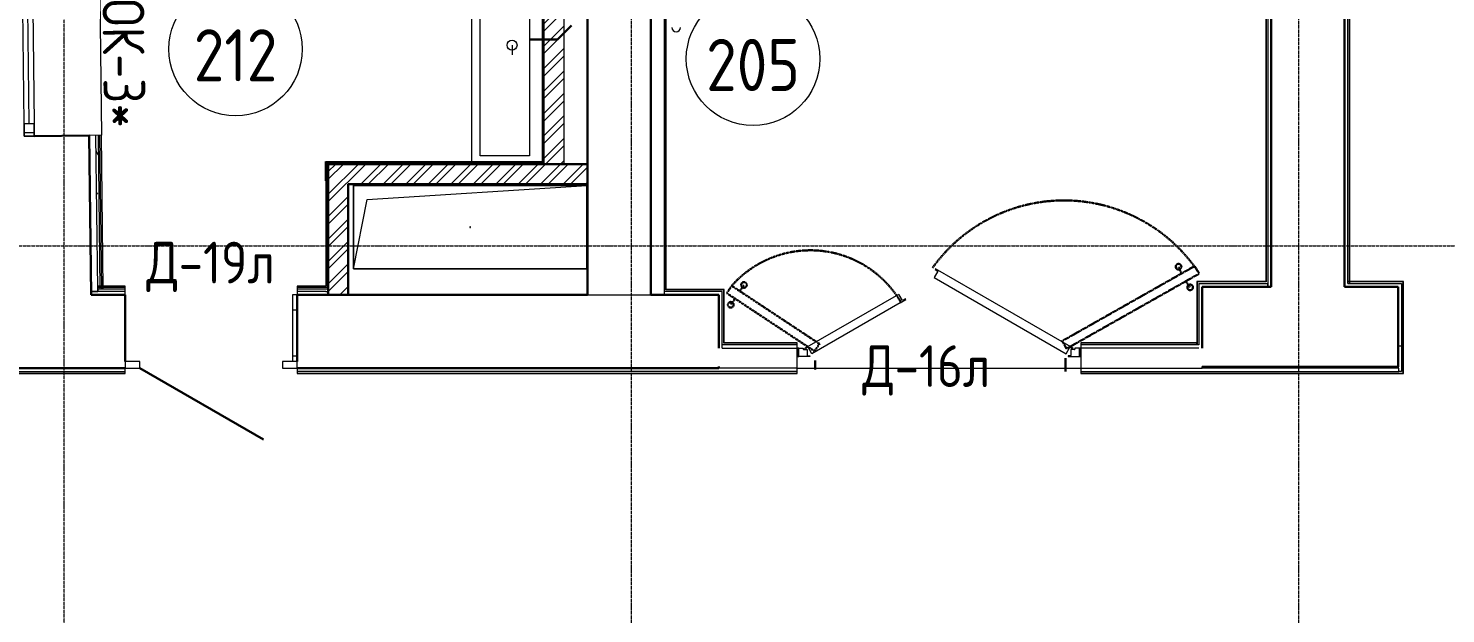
# Model space of a CAD drawing. Header units: millimetres. Extents: x -10178924 to 11692288, y -947381 to 58396.
# Drawn here: x 38234 to 46729, y -165853 to -162344 of the extents above; entities that cross this region are included whole.
import ezdxf

# ---------------------------------------------------------------- set-up
doc = ezdxf.new("R2010")
doc.units = ezdxf.units.MM
doc.linetypes.add('ADSK_Линия сетки', pattern=[25, 20, -2.5, 0, -2.5])
doc.linetypes.add('ADSK_Штриховая_ш3 п1_5', pattern=[4.5, 3, -1.5])
for name, color, linetype, lineweight in [('!К1', 32, 'Continuous', 30), ('_ Окна', 7, 'Continuous', 9), ('Аннотация', 7, 'Continuous', 18), ('Двери', 7, 'Continuous', 9), ('Марки дверей', 7, 'Continuous', 20), ('Марки окон', 7, 'Continuous', 20), ('Обобщенные модели', 7, 'Continuous', 18), ('Окна', 7, 'Continuous', 9), ('Оси', 253, 'Continuous', 9), ('Перекрытие', 7, 'Continuous', 18), ('Сантехника', 7, 'Continuous', 18), ('Стены внутренние', 7, 'Continuous', 18), ('Стены несущие', 7, 'Continuous', 30), ('Стены отделка', 7, 'Continuous', 30), ('Стены перегородки', 7, 'Continuous', 30), ('Стены штриховка', 7, 'Continuous', 9), ('ШТРИХОВКА', 252, 'Continuous', 15)]:
    doc.layers.add(name, color=color, linetype=linetype, lineweight=lineweight)
doc.layers.add('Линии', color=7, linetype='Continuous', lineweight=9, true_color=0x00a600)
doc.styles.add('GOST Common', font='GOST_Common.ttf', dxfattribs={"width": 0.9, "height": 350})
doc.styles.add('GOST Common_2', font='GOST_Common.ttf', dxfattribs={"width": 0.9, "height": 250})

# ---------------------------------------------------------------- blocks, each defined once
blk = doc.blocks.new('dver-dpo-230 _1_ - 1700х2300Н ост алюм EIWS30 Д-16л-3687090-План 2-го этажа')
at = {"layer": 'Двери'}
for p, q in [((-6.3, 522.6), (-28.8, 483.6)), ((-21.3, 536.5), (-23.6, 532.6)), ((-23.6, 532.6), (-6.3, 522.6)), ((804, 60), (-21.3, 536.5)), ((-28.8, 483.6), (761.9, 27.1)), ((-804, 60), (-241.1, 385)), ((-241.1, 385), (-238.8, 381.1)), ((-218.8, 346.5), (-238.8, 381.1)), ((-233.7, 332.1), (-199, 352.1)), ((-201.5, 356.5), (-218.8, 346.5)), ((-199, 352.1), (-201.5, 356.5)), ((-233.7, 332.1), (-761.9, 27.1)), ((-850, 10), (-850, 60)), ((-850, 60), (-813.8, 60)), ((-840, 60), (-850, 60)), ((-850, 60), (-850, 10)), ((-773.8, 10), (-850, 10)), ((-850, 10), (-840, 10)), ((-840, 10), (-840, 60)), ((-813.8, 60), (-813.8, 54.6)), ((-811.3, 52), (-790, 52)), ((-801.8, 56.1), (-804, 60)), ((-784.4, 66.1), (-801.8, 56.1)), ((-790, 52), (-790, 16.5)), ((-787.5, 14), (-773.8, 14)), ((-761.9, 27.1), (-784.4, 66.1)), ((-773.8, 14), (-773.8, 10)), ((761.9, 27.1), (784.4, 66.1)), ((773.8, 14), (773.8, 10)), ((787.5, 14), (773.8, 14)), ((773.8, 10), (850, 10)), ((784.4, 66.1), (801.7, 56.1)), ((790, 52), (790, 16.5)), ((811.3, 52), (790, 52)), ((801.7, 56.1), (804, 60)), ((813.8, 60), (813.8, 54.6)), ((850, 60), (813.8, 60)), ((850, 60), (840, 60)), ((840, 60), (840, 10)), ((840, 10), (850, 10)), ((850, 10), (850, 60)), ((850, 10), (850, 60))]:
    blk.add_line(p, q, dxfattribs=at)
for centre, radius, start, end in [((-811.3, 54.6), 2.52, 180, 270), ((-787.5, 16.5), 2.5, 180, 270), ((787.5, 16.5), 2.5, 270, 360), ((811.3, 54.6), 2.52, 270, 0)]:
    blk.add_arc(centre, radius, start, end, dxfattribs=at)
blk = doc.blocks.new('АС_Дверь_Однопольная_Алюминиевая - 1030х2200 алюм ост с мат_плёнкой Д19л-4623618-План 2-го этажа')
at = {"layer": 'Двери'}
for p, q in [((-303, -180), (-390, -180)), ((-390, -180), (-390, -220)), ((-390, -220), (-303, -220)), ((-303, -220), (-303, -180)), ((640, -180), (553, -180)), ((553, -180), (553, -220)), ((553, -220), (640, -220)), ((640, -220), (640, -180))]:
    blk.add_line(p, q, dxfattribs=at)
at = {"layer": 'Двери', "lineweight": 30}
blk.add_line((-303, -220), (438.3, -648), dxfattribs=at)
blk = doc.blocks.new('ADSK_Умывальник с 3 смесителемями - Умывальник 2-6172343-План 2-го этажа')
at = {"layer": 'Сантехника'}
for p, q in [((-1212.5, -420), (-1212.5, 0)), ((-1162.5, -370), (-1162.5, -75)), ((-1162.5, -75), (1162.5, -75)), ((1162.5, -75), (1162.5, -370)), ((-500, -180), (-443, -180)), ((0, -180), (57, -180)), ((500, -180), (557, -180)), ((1197.5, -420), (-1212.5, -420)), ((1162.5, -370), (-1162.5, -370))]:
    blk.add_line(p, q, dxfattribs=at)
for centre in [(-500, -180), (0, -180), (500, -180)]:
    blk.add_circle(centre, 30, dxfattribs=at)
blk = doc.blocks.new('окна_rehau_однопольное_фрамуга_сверху - 800х2240 _нов_ ОК-3_-4264304-План 2-го этажа')
at = {"layer": '_ Окна', "lineweight": 18}
for p, q in [((-420, 75), (-420, 135)), ((-420, 135), (-344, 135)), ((-344, 135), (-344, 75)), ((344, 135), (344, 75)), ((420, 135), (344, 135)), ((420, 75), (420, 135)), ((-344, 75), (-420, 75)), ((344, 75), (420, 75))]:
    blk.add_line(p, q, dxfattribs=at)
at = {"layer": '_ Окна'}
for p, q in [((-400, 75), (-400, 135)), ((-344, 105), (344, 105)), ((400, 75), (400, 135))]:
    blk.add_line(p, q, dxfattribs=at)
at = {"layer": 'Окна'}
for p, q in [((-420, 135), (-420, 75)), ((-344, 135), (-420, 135)), ((-344, 135), (344, 135)), ((420, 135), (344, 135)), ((420, 75), (420, 135)), ((-420, 75), (-344, 75)), ((344, 75), (-344, 75)), ((344, 75), (420, 75))]:
    blk.add_line(p, q, dxfattribs=at)
blk = doc.blocks.new('GM_Отверстие прямоугольное _в плите_ - Отверстие-3275469-План 2-го этажа')
at = {"layer": 'Обобщенные модели'}
for p, q in [((-700, -250), (-700, 250)), ((-700, 250), (700, 250)), ((700, 250), (-700, 250)), ((-700, 250), (-700, -250)), ((-616.7, 166.7), (700, 250)), ((700, 250), (700, -250)), ((700, -250), (700, 250)), ((-700, -250), (-616.7, 166.7)), ((700, -250), (-700, -250)), ((-700, -250), (700, -250))]:
    blk.add_line(p, q, dxfattribs=at)
for start, end in [(360, 180), (180, 360), (60, 165), (300, 360), (195, 270)]:
    blk.add_arc((0, 0), 2.5, start, end, dxfattribs=at)
blk = doc.blocks.new('2 этаж')
h = blk.add_hatch()
h.set_pattern_fill('ANSI32', color=256, scale=10)
h.set_pattern_definition([(45, (0, -123085.82), (-67.35192, 67.35192), []), (45, (44.9, -123085.82), (-67.35192, 67.35192), [])])
h.paths.add_polyline_path([(41445, -107202.2), (41325, -107202.2), (41325, -109650.6), (41445, -109650.6)])
h.paths.add_polyline_path([(41585, -107202.2), (41585, -107082.2), (39940, -107082.2), (39940, -107202.2)])
h.paths.add_polyline_path([(40031.7, -110140.8), (40151.7, -110140.8), (40151.7, -109770.6), (41585, -109770.6), (41585, -109650.6), (40031.7, -109650.6)])
h.paths.add_polyline_path([(40151.7, -110140.8), (40031.7, -110140.8), (40031.7, -110435.2), (40151.7, -110435.2)])
at = {"layer": 'Стены внутренние', "lineweight": 9}
h = blk.add_hatch(dxfattribs=at)
h.set_pattern_fill('FP_6', color=256, style=0, pattern_type=2)
h.set_pattern_definition([(0, (0, -123085.82), (406.4, 101.6), [33.528, -271.272, 33.528, -271.272, -1625.6]), (0, (0, -123085.82), (406.4, 101.6), [-609.6, 33.528, -576.072, 33.528, -271.272, -711.2]), (0, (0, -123085.82), (406.4, 101.6), [-1524, 33.528, -169.672, 33.528, -474.472]), (120, (152.4, -123035.02), (-291.18818, 301.15272), [33.528, -271.272, 33.528, -271.272, -1625.6]), (120, (152.4, -123035.02), (-291.18818, 301.15272), [-609.6, 33.528, -576.072, 33.528, -271.272, -711.2]), (120, (152.4, -123035.02), (-291.18818, 301.15272), [-1524, 33.528, -169.672, 33.528, -474.472]), (240, (203.2, -122831.82), (-115.21182, -402.75272), [33.528, -271.272, 33.528, -271.272, -1625.6]), (240, (203.2, -122831.82), (-115.21182, -402.75272), [-609.6, 33.528, -576.072, 33.528, -271.272, -711.2]), (240, (203.2, -122831.82), (-115.21182, -402.75272), [-1524, 33.528, -169.672, 33.528, -474.472])])
h.paths.add_polyline_path([(38650.1, -110398.5), (38665.1, -110398.3), (38654.3, -109478.5), (38639.3, -109478.7), (38646.4, -110087.5)])
h.paths.add_polyline_path([(38629.4, -108637.7), (38644.4, -108637.6), (38585.3, -103626.5), (38570.3, -103626.7), (38627.5, -108483.7)])
at = {"layer": 'Линии', "color": 7, "linetype": 'ADSK_Штриховая_ш3 п1_5', "lineweight": 30}
for p, q in [((44430.6, -110711.9), (45224.6, -110262.5)), ((45251.3, -110308.2), (44456.7, -110758)), ((45145, -110308.1), (45127.5, -110266.6)), ((45224.6, -110262.5), (45251.3, -110308.2)), ((42449.6, -110380.9), (42420.3, -110425.1)), ((42420.3, -110425.1), (42945.7, -110772.9)), ((42975.6, -110729.1), (42449.6, -110380.9)), ((42498.3, -110413.1), (42523.1, -110375.6)), ((45170.9, -110353.8), (45197.4, -110390.1)), ((42469, -110457.3), (42444.2, -110494.9)), ((42945.7, -110772.9), (42975.6, -110729.1)), ((44456.7, -110758), (44430.6, -110711.9)), ((42949.5, -110829.7), (42949.5, -110885.2)), ((44449.5, -110815.2), (44449.5, -110895.2))]:
    blk.add_line(p, q, dxfattribs=at)
at = {"layer": 'Линии', "color": 7}
for centre in [(39475.9, -108961.8), (42577.6, -109019.8)]:
    blk.add_circle(centre, 400, dxfattribs=at)
at = {"layer": 'Линии', "color": 7, "linetype": 'ADSK_Штриховая_ш3 п1_5', "lineweight": 30}
for centre in [(45127.5, -110266.6), (42523.1, -110375.6), (45197.4, -110390.1), (42444.2, -110494.9)]:
    blk.add_circle(centre, 17, dxfattribs=at)
at = {"layer": 'Линии', "color": 7}
blk.add_arc((42116.8, -108831.7), 26.8, 180, 0, dxfattribs=at)
at = {"layer": 'Линии', "color": 7, "linetype": 'ADSK_Штриховая_ш3 п1_5', "lineweight": 30}
for centre, radius, start, end in [((44441.1, -110839), 970.1, 33.5518, 144.34477), ((42921, -110796.4), 628.4, 30.24051, 138.61165)]:
    blk.add_arc(centre, radius, start, end, dxfattribs=at)
at = {"layer": 'Оси', "color": 252, "linetype": 'ADSK_Линия сетки'}
for p, q in [((45849.6, -128115.2), (45849.6, -80094)), ((41849.6, -128115.2), (41849.6, -102880.8)), ((38449.6, -128459.4), (38449.6, -103225)), ((-10114.7, -110140.8), (56004.9, -110140.8))]:
    blk.add_line(p, q, dxfattribs=at)
at = {"layer": 'Перекрытие'}
for p, q in [((39844.6, -110435.2), (39817.1, -110435.2)), ((39817.1, -110435.2), (39817.1, -110835.2)), ((39817.1, -110525.2), (39844.6, -110525.2)), ((39844.6, -110802), (39817.1, -110802)), ((42842.1, -110875.2), (44542.1, -110875.2)), ((46443.4, -110866.2), (46443.4, -110875.2))]:
    blk.add_line(p, q, dxfattribs=at)
at = {"layer": 'Стены внутренние'}
blk.add_line((38662.4, -108638.3), (38672.3, -109478.3), dxfattribs=at)
at = {"layer": 'Стены несущие'}
for p, q in [((41585, -102994.5), (41585, -109446.9)), ((41965, -110435.2), (41965, -102994.5)), ((45683.2, -102997.7), (45683.2, -110386.2)), ((46123.2, -110386.2), (46123.2, -102997.7)), ((38599.3, -109479.1), (38269.3, -109483)), ((38599.3, -109479.1), (38610.5, -110435.2)), ((41585, -109446.9), (41585, -110435.2)), ((40016.7, -109635.6), (40016.7, -109750.6)), ((40031.7, -109650.6), (40031.7, -110435.2)), ((41585, -109650.6), (40031.7, -109650.6)), ((45683.2, -110386.2), (45268.4, -110386.2)), ((45268.4, -110386.2), (45268.4, -110755.2)), ((46443.4, -110386.2), (46123.2, -110386.2)), ((46443.4, -110866.2), (46443.4, -110386.2)), ((38610.5, -110435.2), (38814.6, -110435.2)), ((38814.6, -110835.2), (38814.6, -110435.2)), ((39844.6, -110435.2), (40050.9, -110435.2)), ((39844.6, -110435.2), (39844.6, -110835.2)), ((41585, -110435.2), (40050.9, -110435.2)), ((42372.1, -110435.2), (41965, -110435.2)), ((42372.1, -110755.2), (42372.1, -110435.2)), ((37907.1, -110875.2), (38814.6, -110875.2)), ((39844.6, -110875.2), (42372.1, -110875.2)), ((42372.1, -110875.2), (42372.1, -110865.2)), ((45268.4, -110866.2), (46443.4, -110866.2))]:
    blk.add_line(p, q, dxfattribs=at)
blk.add_lwpolyline([(40151.7, -110435.2), (40151.7, -109770.6), (41585, -109770.6)], dxfattribs=at)
at = {"layer": 'Стены отделка', "lineweight": 9}
for p, q in [((42045, -103034.5), (42045, -110435.2)), ((45663.2, -102994.5), (45663.2, -110386.2)), ((46155.2, -110366.2), (46155.2, -103029.7)), ((42057, -110403.2), (42057, -103046.5)), ((45651.2, -103216), (45651.2, -110354.2)), ((41313, -107202.2), (41313, -109635.6)), ((41325, -109650.6), (41325, -107202.2)), ((41445, -109650.6), (41445, -107202.2)), ((38672.3, -109478.3), (38599.3, -109479.1)), ((38683.1, -110398.1), (38672.3, -109478.3)), ((40016.7, -109635.6), (41325, -109635.6)), ((40016.7, -109750.6), (40016.7, -110382.2)), ((38610.3, -110415.2), (38650.3, -110414.7)), ((38650.3, -110415.2), (38610.5, -110415.2)), ((38610.5, -110415.2), (38610.5, -110435.2)), ((38650.1, -110398.5), (38683.1, -110398.1)), ((38650.3, -110414.7), (38650.1, -110398.5)), ((38814.6, -110382.2), (38650.3, -110382.2)), ((38650.3, -110382.2), (38650.3, -110415.2)), ((38814.6, -110435.2), (38814.6, -110382.2)), ((39844.6, -110382.2), (39844.6, -110435.2)), ((40016.7, -110382.2), (39844.6, -110382.2)), ((40016.7, -110415.2), (40031.7, -110415.2)), ((42392.1, -110415.2), (42045, -110415.2)), ((42402.1, -110403.2), (42057, -110403.2)), ((42392.1, -110755.2), (42392.1, -110415.2)), ((42404.1, -110723.2), (42404.1, -110405.2)), ((45236.4, -110356.2), (45236.4, -110723.2)), ((45651.2, -110354.2), (45238.4, -110354.2)), ((45248.4, -110366.2), (45248.4, -110735.2)), ((45248.4, -110366.2), (45663.2, -110366.2)), ((45663.2, -110386.2), (45663.2, -110366.2)), ((46123.2, -110385.8), (46143.2, -110385.8)), ((46475.4, -110354.2), (46143.2, -110354.2)), ((46143.2, -110385.8), (46143.2, -110386.2)), ((46155.2, -110366.2), (46463.4, -110366.2)), ((46463.4, -110366.2), (46463.4, -110895.2)), ((46475.4, -110905.2), (46475.4, -110356.2)), ((42802.1, -110735.2), (42392.1, -110735.2)), ((42842.1, -110723.2), (42404.1, -110723.2)), ((42842.1, -110755.2), (42842.1, -110723.2)), ((44542.1, -110723.2), (44542.1, -110755.2)), ((45236.4, -110723.2), (44542.1, -110723.2)), ((45248.4, -110735.2), (44542.1, -110735.2)), ((46443.4, -110740.2), (46463.4, -110740.2)), ((37874.9, -110907.2), (38814.6, -110907.2)), ((38814.6, -110907.2), (38814.6, -110875.2)), ((39844.6, -110875.2), (39844.6, -110907.2)), ((39844.6, -110907.2), (42842.1, -110907.2)), ((42842.1, -110895.2), (42802.1, -110895.2)), ((42842.1, -110907.2), (42842.1, -110875.2)), ((44542.1, -110875.2), (44542.1, -110907.2)), ((44542.1, -110907.2), (46473.4, -110907.2)), ((46447.1, -110875.2), (45268.4, -110875.2)), ((46447.1, -110895.2), (46447.1, -110875.2)), ((46463.4, -110895.2), (46447.1, -110895.2))]:
    blk.add_line(p, q, dxfattribs=at)
at = {"layer": 'Стены перегородки', "lineweight": 18}
for p, q in [((42392.1, -110755.2), (42842.1, -110755.2)), ((42842.1, -110875.2), (42842.1, -110755.2)), ((44542.1, -110755.2), (44542.1, -110875.2)), ((45248.4, -110755.2), (44542.1, -110755.2)), ((42842.1, -110875.2), (42372.1, -110875.2)), ((44542.1, -110875.2), (45268.4, -110875.2)), ((45268.4, -110875.2), (45268.4, -110865.2))]:
    blk.add_line(p, q, dxfattribs=at)
at = {"layer": 'Стены штриховка'}
for p, q in [((46143.2, -110366.2), (46143.2, -103017.7)), ((46153.2, -110366.2), (46153.2, -103027.7)), ((42055, -110405.2), (42055, -103044.5)), ((45653.2, -103214), (45653.2, -110356.2)), ((41319, -107202.2), (41319, -109635.6)), ((38650.1, -110398.5), (38639.3, -109478.7)), ((38665.1, -110398.3), (38654.3, -109478.5)), ((38674.1, -110398.2), (38663.3, -109478.4)), ((40025.7, -109644.6), (40025.7, -110391.2)), ((41325, -109644.6), (40025.7, -109644.6)), ((38814.6, -110391.2), (38650.3, -110391.2)), ((38814.6, -110400.2), (38650.3, -110400.2)), ((38814.6, -110415.2), (38650.3, -110415.2)), ((40025.7, -110391.2), (39844.6, -110391.2)), ((40031.7, -110400.2), (39844.6, -110400.2)), ((40016.7, -110415.2), (39844.6, -110415.2)), ((42404.1, -110405.2), (42055, -110405.2)), ((42402.1, -110725.2), (42402.1, -110403.2)), ((42404.1, -110403.2), (42402.1, -110403.2)), ((42404.1, -110405.2), (42404.1, -110403.2)), ((45238.4, -110354.2), (45236.4, -110354.2)), ((45236.4, -110354.2), (45236.4, -110356.2)), ((45653.2, -110356.2), (45236.4, -110356.2)), ((45238.4, -110354.2), (45238.4, -110735.2)), ((46475.4, -110356.2), (46143.2, -110356.2)), ((46143.2, -110366.2), (46155.2, -110366.2)), ((46473.4, -110907.2), (46473.4, -110354.2)), ((46475.4, -110356.2), (46475.4, -110354.2)), ((41585, -110435.2), (41965, -110435.2)), ((42842.1, -110725.2), (42402.1, -110725.2)), ((42842.1, -110735.2), (42802.1, -110735.2)), ((45236.4, -110725.2), (44542.1, -110725.2)), ((45236.4, -110735.2), (45236.4, -110725.2)), ((37872.9, -110905.2), (38814.6, -110905.2)), ((37907.1, -110895.2), (38814.6, -110895.2)), ((42802.1, -110895.2), (39844.6, -110895.2)), ((39844.6, -110905.2), (42842.1, -110905.2)), ((44542.1, -110895.2), (46447.1, -110895.2)), ((44542.1, -110905.2), (46475.4, -110905.2)), ((46473.4, -110907.2), (46475.4, -110907.2)), ((46475.4, -110907.2), (46475.4, -110905.2))]:
    blk.add_line(p, q, dxfattribs=at)
at = {"layer": 'Двери'}
for name, p in [('dver-dpo-230 _1_ - 1700х2300Н ост алюм EIWS30 Д-16л-3687090-План 2-го этажа', (43692.1, -110815.2)), ('АС_Дверь_Однопольная_Алюминиевая - 1030х2200 алюм ост с мат_плёнкой Д19л-4623618-План 2-го этажа', (39204.6, -110655.2))]:
    blk.add_blockref(name, p, dxfattribs=at)
at = {"layer": 'Обобщенные модели'}
blk.add_blockref('GM_Отверстие прямоугольное _в плите_ - Отверстие-3275469-План 2-го этажа', (40882.1, -110029.4), dxfattribs=at)
at = {"layer": 'Окна', "rotation": 90.67495738229924}
blk.add_blockref('окна_rehau_однопольное_фрамуга_сверху - 800х2240 _нов_ ОК-3_-4264304-План 2-го этажа', (38339.3, -109062.2), dxfattribs=at)
at = {"layer": 'Сантехника', "rotation": 270}
blk.add_blockref('ADSK_Умывальник с 3 смесителемями - Умывальник 2-6172343-План 2-го этажа', (41313, -108438.1), dxfattribs=at)
at = {"layer": 'Аннотация', "lineweight": 9, "char_height": 312.5, "width": 520.211, "attachment_point": 5, "line_spacing_factor": 1.022766, "style": 'GOST Common'}
for s, insert in [('212', (39475.9, -108998.8)), ('205', (42577.6, -109056.7))]:
    blk.add_mtext(s, dxfattribs=dict(at, insert=insert))
at = {"layer": 'Марки дверей', "lineweight": 9, "char_height": 250, "width": 803.7, "attachment_point": 5, "line_spacing_factor": 1.022766, "style": 'GOST Common_2'}
for s, insert in [('\\pxqc,t1.8,3.6,5.4,7.2,9,10.8,12.6,14.4,16.2,18,19.8,21.6,23.4,25.2,27,28.8,30.6,32.4,34.2,36,37.8,39.6,41.4,43.2,45,46.8,48.6,50.4,52.2,54,55.8,57.6;{Д-19л}', (39326, -110267.4)), ('\\pxqc,t1.8,3.6,5.4,7.2,9,10.8,12.6,14.4,16.2,18,19.8,21.6,23.4,25.2,27,28.8,30.6,32.4,34.2,36,37.8,39.6,41.4,43.2,45,46.8,48.6,50.4,52.2,54,55.8,57.6;{Д-16л}', (43615.5, -110888.2))]:
    blk.add_mtext(s, dxfattribs=dict(at, insert=insert))
at = {"layer": 'Марки окон', "lineweight": 9, "insert": (38806.8, -109046), "char_height": 250, "width": 839.7, "attachment_point": 5, "rotation": 270.67496, "line_spacing_factor": 1.022766, "style": 'GOST Common_2'}
blk.add_mtext('\\pxqc,t1.8,3.6,5.4,7.2,9,10.8,12.6,14.4,16.2,18,19.8,21.6,23.4,25.2,27,28.8,30.6,32.4,34.2,36,37.8,39.6,41.4,43.2,45,46.8,48.6,50.4,52.2,54,55.8,57.6;{ОК-3*}', dxfattribs=at)

msp = doc.modelspace()

# ---------------------------------------------------------------- linework, layer by layer
at = {"layer": '!К1'}
msp.add_lwpolyline([(41488.7, -162326.5), (41405.1, -162410.1), (41237, -162410.1)], dxfattribs=at)

# ---------------------------------------------------------------- block references
at = {"layer": 'ШТРИХОВКА'}
msp.add_blockref('2 этаж', (0, -53506.6), dxfattribs=at)

doc.saveas('drawing.dxf')
